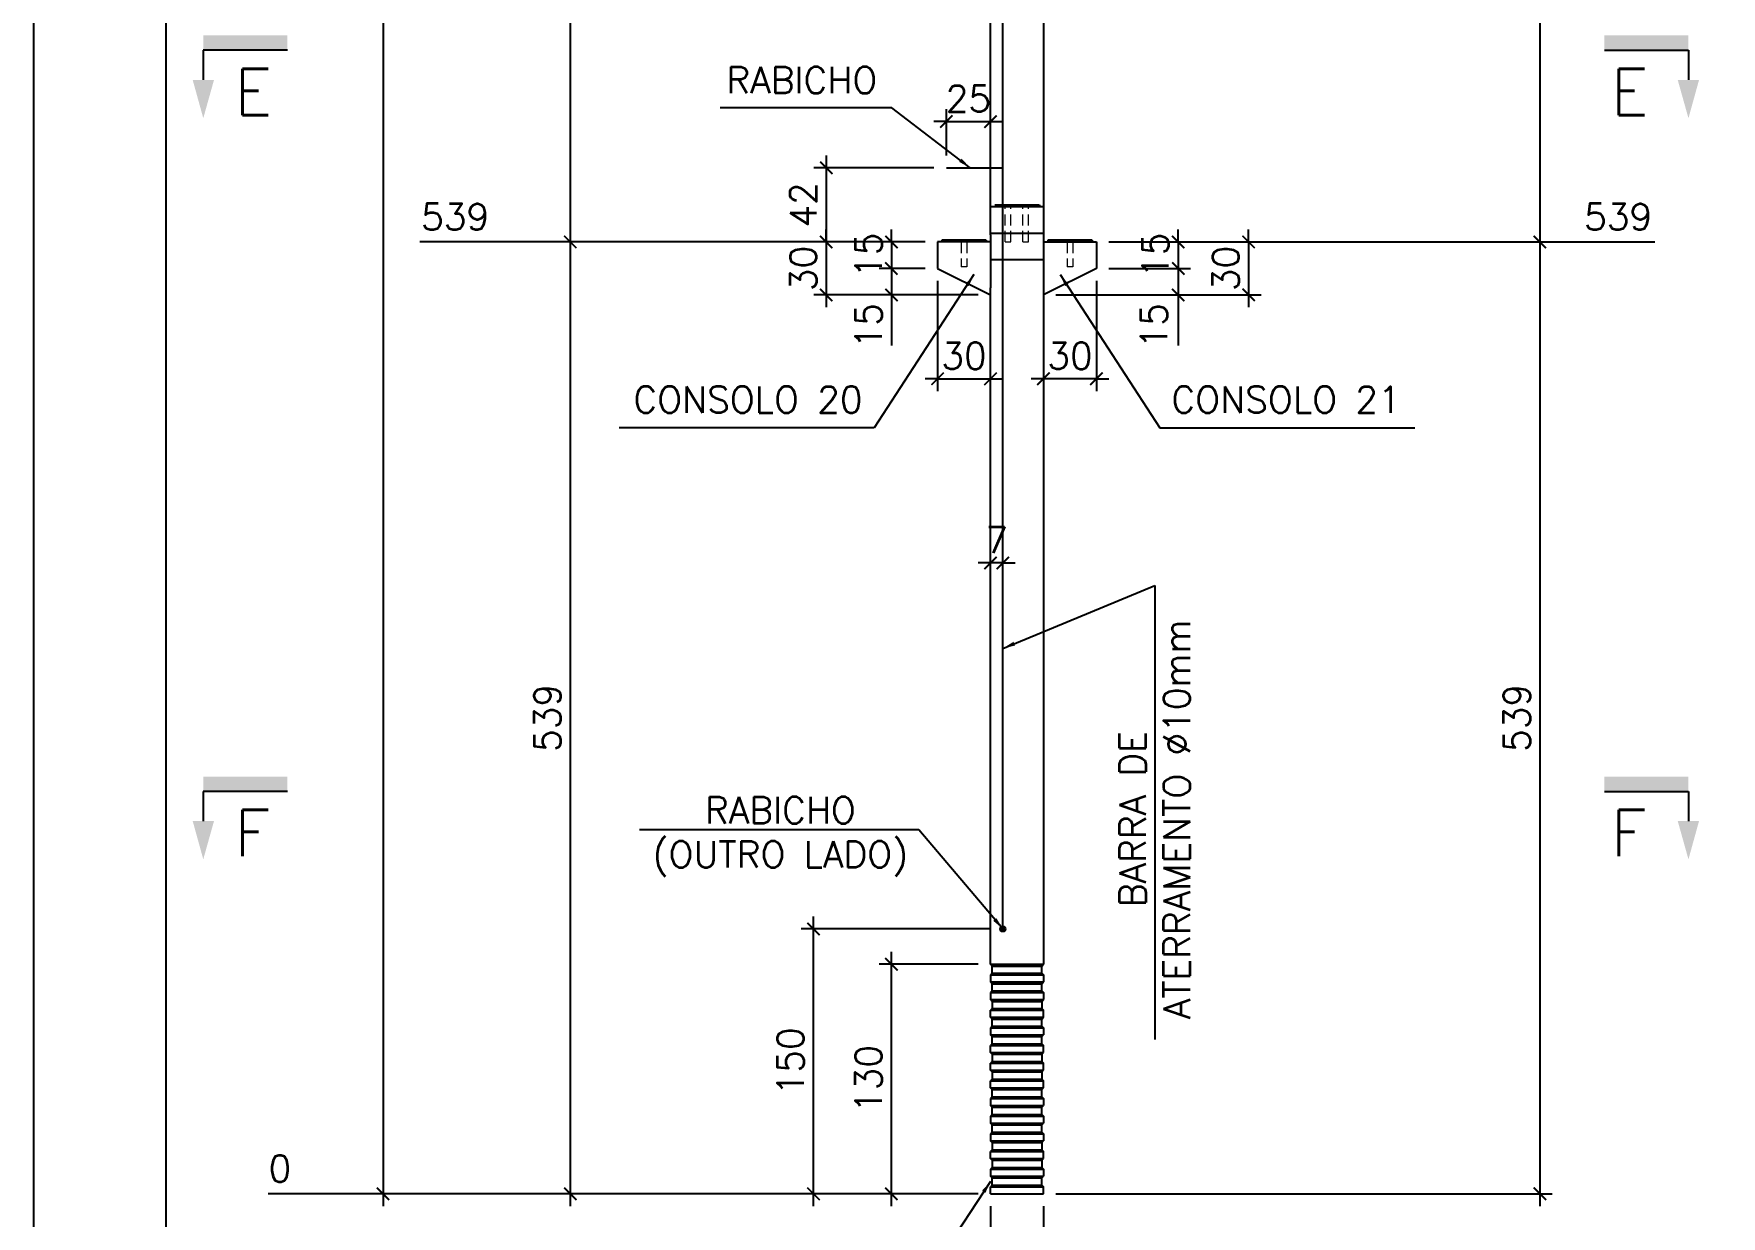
# Model space of a CAD drawing. Header units: centimetres. Extents: x 1658 to 27871, y 8240 to 11444.
# Drawn here: x 1658 to 2614, y 9350 to 10019 of the extents above; entities that cross this region are included whole.
import ezdxf

# ---------------------------------------------------------------- set-up
doc = ezdxf.new("R2010")
doc.units = ezdxf.units.CM
doc.header["$LTSCALE"] = 50
doc.header["$MEASUREMENT"] = 0
doc.header["$PDMODE"] = 67
doc.linetypes.add('DASHED', pattern=[0.75, 0.5, -0.25])
doc.linetypes.add('HIDDEN', pattern=[0.375, 0.25, -0.125])
doc.layers.add('10 TRACEJADO', color=1, linetype='DASHED', lineweight=13)
for name, color, linetype in [('COTAS-PRECON', 1, 'Continuous'), ('FORMATO-PRECON', 2, 'Continuous'), ('HACHURAS-PRECON', 1, 'Continuous'), ('IND- CORTE-PRECON', 4, 'Continuous'), ('LINHA-01-PRECON', 1, 'Continuous'), ('LINHA-03-PRECON', 3, 'Continuous'), ('LINHA-04-PRECON', 4, 'Continuous'), ('TEXTO-35-PRECON', 5, 'Continuous')]:
    doc.layers.add(name, color=color, linetype=linetype)
doc.styles.add('ROMANS', font='ROMANS.SHX', dxfattribs={"oblique": 15, "height": 3})
doc.styles.get("Standard").update_dxf_attribs({"font": 'romans.shx'})
doc.dimstyles.new('ESC75-75', dxfattribs={"dimscale": 0, "dimtxt": 15, "dimasz": 7, "dimexe": 7, "dimexo": 7, "dimgap": 5.5, "dimtad": 1, "dimdec": 1, "dimdsep": 46, "dimtxsty": 'Standard', "dimblk": 'ARCHTICK', "dimcen": 0.1, "dimdle": 7, "dimclrd": 256, "dimclre": 256, "dimclrt": 2, "dimadec": 0, "dimazin": 0, "dimtfac": 1, "dimtdec": 1, "dimtix": 1, "dimtmove": 2, "dimatfit": 3, "dimfxl": 1, "dimarcsym": 0})

# ---------------------------------------------------------------- blocks, each defined once
blk = doc.blocks.new('A$C2E607E54')
at = {"layer": 'FORMATO-PRECON'}
blk.add_lwpolyline([(0, 4200), (2970, 4200), (2970, 0), (0, 0)], close=True, dxfattribs=at)
at = {"layer": 'FORMATO-PRECON', "color": 6}
blk.add_lwpolyline([(100, 3950), (2870, 3950), (2870, 100), (100, 100)], close=True, dxfattribs=at)
blk = doc.blocks.new('_ArchTick')
at = {"color": 0, "linetype": 'ByBlock', "const_width": 0.15}
blk.add_lwpolyline([(-0.5, -0.5), (0.5, 0.5)], dxfattribs=at)
blk = doc.blocks.new('*D18')
at = {"layer": 'COTAS-PRECON', "lineweight": -2, "transparency": 16777216}
for p, q in [((2144.01, 9355.33), (2144.01, 9499.33)), ((2193.11, 9492.33), (2137.01, 9492.33)), ((2193.11, 9362.33), (2137.01, 9362.33))]:
    blk.add_line(p, q, dxfattribs=at)
at = {"layer": 'Defpoints', "color": 0, "transparency": 16777216}
for p in [(2144.01, 9492.33), (2200.11, 9492.33), (2200.11, 9362.33)]:
    blk.add_point(p, dxfattribs=at)
at = {"layer": 'COTAS-PRECON', "lineweight": -2, "transparency": 16777216, "xscale": 7, "yscale": 7, "zscale": 7}
for p, rotation in [((2144.01, 9492.33), 90), ((2144.01, 9362.33), 270)]:
    blk.add_blockref('_ArchTick', p, dxfattribs=dict(at, rotation=rotation))
at = {"layer": 'COTAS-PRECON', "color": 2, "transparency": 16777216, "insert": (2131.01, 9427.33), "char_height": 15, "attachment_point": 5, "rotation": 90}
blk.add_mtext('130', dxfattribs=at)
blk = doc.blocks.new('*D19')
at = {"layer": 'COTAS-PRECON', "lineweight": -2, "transparency": 16777216}
for p, q in [((2200.11, 9355.33), (2200.11, 9308.31)), ((2230.11, 9355.33), (2230.11, 9308.31)), ((2200.11, 9315.31), (2193.11, 9315.31)), ((2200.11, 9315.31), (2230.11, 9315.31)), ((2230.11, 9315.31), (2237.11, 9315.31))]:
    blk.add_line(p, q, dxfattribs=at)
at = {"layer": 'Defpoints', "color": 0, "transparency": 16777216}
for p in [(2200.11, 9362.33, 0.02), (2230.11, 9362.33, 0.02), (2230.11, 9315.31)]:
    blk.add_point(p, dxfattribs=at)
at = {"layer": 'COTAS-PRECON', "lineweight": -2, "transparency": 16777216, "xscale": 7, "yscale": 7, "zscale": 7}
blk.add_blockref('_ArchTick', (2200.11, 9315.31), dxfattribs=at)
at = {"layer": 'COTAS-PRECON', "lineweight": -2, "transparency": 16777216, "xscale": 7, "yscale": 7, "zscale": 7, "rotation": 180}
blk.add_blockref('_ArchTick', (2230.11, 9315.31), dxfattribs=at)
at = {"layer": 'COTAS-PRECON', "color": 2, "transparency": 16777216, "insert": (2215.11, 9328.31), "char_height": 15, "attachment_point": 5}
blk.add_mtext('30', dxfattribs=at)
blk = doc.blocks.new('*D77')
at = {"layer": 'Defpoints', "color": 0, "transparency": 16777216}
for p in [(2170.11, 10230.33), (1962.18, 9901.33), (2170.11, 9901.33)]:
    blk.add_point(p, dxfattribs=at)
at = {"layer": 'LINHA-01-PRECON', "lineweight": -2, "transparency": 16777216}
for p, q in [((1962.18, 10237.33), (1962.18, 9894.33)), ((2163.11, 10230.33), (1955.18, 10230.33)), ((2163.11, 9901.33), (1955.18, 9901.33))]:
    blk.add_line(p, q, dxfattribs=at)
at = {"layer": 'LINHA-01-PRECON', "lineweight": -2, "transparency": 16777216, "xscale": 7, "yscale": 7, "zscale": 7}
for p, rotation in [((1962.18, 10230.33), 90), ((1962.18, 9901.33), 270)]:
    blk.add_blockref('_ArchTick', p, dxfattribs=dict(at, rotation=rotation))
at = {"layer": 'LINHA-01-PRECON', "color": 2, "transparency": 16777216, "insert": (1949.18, 10065.83), "char_height": 15, "attachment_point": 5, "rotation": 90}
blk.add_mtext('329', dxfattribs=at)
blk = doc.blocks.new('*D78')
at = {"layer": 'Defpoints', "color": 0, "transparency": 16777216}
for p in [(2170.11, 9901.33), (1962.18, 9362.33), (2200.11, 9362.33)]:
    blk.add_point(p, dxfattribs=at)
at = {"layer": 'LINHA-01-PRECON', "lineweight": -2, "transparency": 16777216}
for p, q in [((2163.11, 9901.33), (1955.18, 9901.33)), ((1962.18, 9908.33), (1962.18, 9355.33)), ((2193.11, 9362.33), (1955.18, 9362.33))]:
    blk.add_line(p, q, dxfattribs=at)
at = {"layer": 'LINHA-01-PRECON', "lineweight": -2, "transparency": 16777216, "xscale": 7, "yscale": 7, "zscale": 7}
for p, rotation in [((1962.18, 9901.33), 90), ((1962.18, 9362.33), 270)]:
    blk.add_blockref('_ArchTick', p, dxfattribs=dict(at, rotation=rotation))
at = {"layer": 'LINHA-01-PRECON', "color": 2, "transparency": 16777216, "insert": (1949.18, 9631.83), "char_height": 15, "attachment_point": 5, "rotation": 90}
blk.add_mtext('539', dxfattribs=at)
blk = doc.blocks.new('*D91')
at = {"layer": 'Defpoints', "color": 0, "transparency": 16777216}
for p in [(2170.11, 9901.33), (2144.01, 9886.33), (2170.11, 9886.33)]:
    blk.add_point(p, dxfattribs=at)
at = {"layer": 'LINHA-01-PRECON', "lineweight": -2, "transparency": 16777216}
for p, q in [((2163.11, 9901.33), (2137.01, 9901.33)), ((2144.01, 9901.33), (2144.01, 9908.33)), ((2144.01, 9901.33), (2144.01, 9886.33)), ((2163.11, 9886.33), (2137.01, 9886.33)), ((2144.01, 9886.33), (2144.01, 9879.33))]:
    blk.add_line(p, q, dxfattribs=at)
at = {"layer": 'LINHA-01-PRECON', "lineweight": -2, "transparency": 16777216, "xscale": 7, "yscale": 7, "zscale": 7}
for p, rotation in [((2144.01, 9901.33), 270), ((2144.01, 9886.33), 90)]:
    blk.add_blockref('_ArchTick', p, dxfattribs=dict(at, rotation=rotation))
at = {"layer": 'LINHA-01-PRECON', "color": 2, "transparency": 16777216, "insert": (2131.01, 9893.83), "char_height": 15, "attachment_point": 5, "rotation": 90}
blk.add_mtext('15', dxfattribs=at)
blk = doc.blocks.new('*D92')
at = {"layer": 'Defpoints', "color": 0, "transparency": 16777216}
for p in [(2170.11, 9886.33), (2144.01, 9871.33), (2200.11, 9871.33)]:
    blk.add_point(p, dxfattribs=at)
at = {"layer": 'LINHA-01-PRECON', "lineweight": -2, "transparency": 16777216}
for p, q in [((2144.01, 9893.33), (2144.01, 9864.33)), ((2163.11, 9886.33), (2137.01, 9886.33)), ((2193.11, 9871.33), (2137.01, 9871.33))]:
    blk.add_line(p, q, dxfattribs=at)
at = {"layer": 'LINHA-01-PRECON', "lineweight": -2, "transparency": 16777216, "xscale": 7, "yscale": 7, "zscale": 7}
for p, rotation in [((2144.01, 9886.33), 90), ((2144.01, 9871.33), 270)]:
    blk.add_blockref('_ArchTick', p, dxfattribs=dict(at, rotation=rotation))
at = {"layer": 'LINHA-01-PRECON', "color": 2, "transparency": 16777216, "insert": (2131.01, 9853.86), "char_height": 15, "attachment_point": 5, "rotation": 90}
blk.add_mtext('15', dxfattribs=at)
blk = doc.blocks.new('*D93')
at = {"layer": 'Defpoints', "color": 0, "transparency": 16777216}
for p in [(2170.11, 9901.33), (2107.11, 9871.33), (2200.11, 9871.33)]:
    blk.add_point(p, dxfattribs=at)
at = {"layer": 'LINHA-01-PRECON', "lineweight": -2, "transparency": 16777216}
for p, q in [((2163.11, 9901.33), (2100.11, 9901.33)), ((2107.11, 9901.33), (2107.11, 9908.33)), ((2107.11, 9901.33), (2107.11, 9871.33)), ((2193.11, 9871.33), (2100.11, 9871.33)), ((2107.11, 9871.33), (2107.11, 9864.33))]:
    blk.add_line(p, q, dxfattribs=at)
at = {"layer": 'LINHA-01-PRECON', "lineweight": -2, "transparency": 16777216, "xscale": 7, "yscale": 7, "zscale": 7}
for p, rotation in [((2107.11, 9901.33), 270), ((2107.11, 9871.33), 90)]:
    blk.add_blockref('_ArchTick', p, dxfattribs=dict(at, rotation=rotation))
at = {"layer": 'LINHA-01-PRECON', "color": 2, "transparency": 16777216, "insert": (2094.11, 9886.33), "char_height": 15, "attachment_point": 5, "rotation": 90}
blk.add_mtext('30', dxfattribs=at)
blk = doc.blocks.new('*D94')
at = {"layer": 'Defpoints', "color": 0, "transparency": 16777216}
for p in [(2170.11, 9886.33), (2200.11, 9823.84), (2200.11, 9823.84)]:
    blk.add_point(p, dxfattribs=at)
at = {"layer": 'LINHA-01-PRECON', "lineweight": -2, "transparency": 16777216}
for p, q in [((2170.11, 9879.33), (2170.11, 9816.84)), ((2170.11, 9823.84), (2163.11, 9823.84)), ((2170.11, 9823.84), (2200.11, 9823.84)), ((2200.11, 9823.84), (2207.11, 9823.84))]:
    blk.add_line(p, q, dxfattribs=at)
at = {"layer": 'LINHA-01-PRECON', "lineweight": -2, "transparency": 16777216, "xscale": 7, "yscale": 7, "zscale": 7}
blk.add_blockref('_ArchTick', (2170.11, 9823.84), dxfattribs=at)
at = {"layer": 'LINHA-01-PRECON', "lineweight": -2, "transparency": 16777216, "xscale": 7, "yscale": 7, "zscale": 7, "rotation": 180}
blk.add_blockref('_ArchTick', (2200.11, 9823.84), dxfattribs=at)
at = {"layer": 'LINHA-01-PRECON', "color": 2, "transparency": 16777216, "insert": (2185.11, 9836.84), "char_height": 15, "attachment_point": 5}
blk.add_mtext('30', dxfattribs=at)
blk = doc.blocks.new('*D97')
at = {"layer": 'Defpoints', "color": 0, "transparency": 16777216}
for p in [(2260.11, 10230.33), (2260.11, 9901.33), (2511.18, 9901.33)]:
    blk.add_point(p, dxfattribs=at)
at = {"layer": 'LINHA-01-PRECON', "lineweight": -2, "transparency": 16777216}
for p, q in [((2511.18, 10237.33), (2511.18, 9894.33)), ((2267.11, 10230.33), (2518.18, 10230.33)), ((2267.11, 9901.33), (2518.18, 9901.33))]:
    blk.add_line(p, q, dxfattribs=at)
at = {"layer": 'LINHA-01-PRECON', "lineweight": -2, "transparency": 16777216, "xscale": 7, "yscale": 7, "zscale": 7}
for p, rotation in [((2511.18, 10230.33), 90), ((2511.18, 9901.33), 270)]:
    blk.add_blockref('_ArchTick', p, dxfattribs=dict(at, rotation=rotation))
at = {"layer": 'LINHA-01-PRECON', "color": 2, "transparency": 16777216, "insert": (2498.18, 10065.83), "char_height": 15, "attachment_point": 5, "rotation": 90}
blk.add_mtext('329', dxfattribs=at)
blk = doc.blocks.new('*D98')
at = {"layer": 'Defpoints', "color": 0, "transparency": 16777216}
for p in [(2260.11, 9901.33), (2230.11, 9362.33), (2511.18, 9362.33)]:
    blk.add_point(p, dxfattribs=at)
at = {"layer": 'LINHA-01-PRECON', "lineweight": -2, "transparency": 16777216}
for p, q in [((2267.11, 9901.33), (2518.18, 9901.33)), ((2511.18, 9908.33), (2511.18, 9355.33)), ((2237.11, 9362.33), (2518.18, 9362.33))]:
    blk.add_line(p, q, dxfattribs=at)
at = {"layer": 'LINHA-01-PRECON', "lineweight": -2, "transparency": 16777216, "xscale": 7, "yscale": 7, "zscale": 7}
for p, rotation in [((2511.18, 9901.33), 90), ((2511.18, 9362.33), 270)]:
    blk.add_blockref('_ArchTick', p, dxfattribs=dict(at, rotation=rotation))
at = {"layer": 'LINHA-01-PRECON', "color": 2, "transparency": 16777216, "insert": (2498.18, 9631.83), "char_height": 15, "attachment_point": 5, "rotation": 90}
blk.add_mtext('539', dxfattribs=at)
blk = doc.blocks.new('*D107')
at = {"layer": 'Defpoints', "color": 0, "transparency": 16777216}
for p in [(2260.11, 9886.33), (2230.11, 9823.84), (2230.11, 9823.84)]:
    blk.add_point(p, dxfattribs=at)
at = {"layer": 'LINHA-01-PRECON', "lineweight": -2, "transparency": 16777216}
for p, q in [((2260.11, 9879.33), (2260.11, 9816.84)), ((2230.11, 9823.84), (2223.11, 9823.84)), ((2260.11, 9823.84), (2230.11, 9823.84)), ((2260.11, 9823.84), (2267.11, 9823.84))]:
    blk.add_line(p, q, dxfattribs=at)
at = {"layer": 'LINHA-01-PRECON', "lineweight": -2, "transparency": 16777216, "xscale": 7, "yscale": 7, "zscale": 7}
blk.add_blockref('_ArchTick', (2230.11, 9823.84), dxfattribs=at)
at = {"layer": 'LINHA-01-PRECON', "lineweight": -2, "transparency": 16777216, "xscale": 7, "yscale": 7, "zscale": 7, "rotation": 180}
blk.add_blockref('_ArchTick', (2260.11, 9823.84), dxfattribs=at)
at = {"layer": 'LINHA-01-PRECON', "color": 2, "transparency": 16777216, "insert": (2245.11, 9836.84), "char_height": 15, "attachment_point": 5}
blk.add_mtext('30', dxfattribs=at)
blk = doc.blocks.new('*D108')
at = {"layer": 'Defpoints', "color": 0, "transparency": 16777216}
for p in [(2260.11, 9901.33), (2260.11, 9886.33), (2306.42, 9886.33)]:
    blk.add_point(p, dxfattribs=at)
at = {"layer": 'LINHA-01-PRECON', "lineweight": -2, "transparency": 16777216}
for p, q in [((2267.11, 9901.33), (2313.42, 9901.33)), ((2306.42, 9901.33), (2306.42, 9908.33)), ((2306.42, 9901.33), (2306.42, 9886.33)), ((2267.11, 9886.33), (2313.42, 9886.33)), ((2306.42, 9886.33), (2306.42, 9879.33))]:
    blk.add_line(p, q, dxfattribs=at)
at = {"layer": 'LINHA-01-PRECON', "lineweight": -2, "transparency": 16777216, "xscale": 7, "yscale": 7, "zscale": 7}
for p, rotation in [((2306.42, 9901.33), 270), ((2306.42, 9886.33), 90)]:
    blk.add_blockref('_ArchTick', p, dxfattribs=dict(at, rotation=rotation))
at = {"layer": 'LINHA-01-PRECON', "color": 2, "transparency": 16777216, "insert": (2293.42, 9893.83), "char_height": 15, "attachment_point": 5, "rotation": 90}
blk.add_mtext('15', dxfattribs=at)
blk = doc.blocks.new('*D109')
at = {"layer": 'Defpoints', "color": 0, "transparency": 16777216}
for p in [(2260.11, 9886.33), (2230.11, 9871.33), (2306.42, 9871.33)]:
    blk.add_point(p, dxfattribs=at)
at = {"layer": 'LINHA-01-PRECON', "lineweight": -2, "transparency": 16777216}
for p, q in [((2306.42, 9893.33), (2306.42, 9864.33)), ((2267.11, 9886.33), (2313.42, 9886.33)), ((2237.11, 9871.33), (2313.42, 9871.33))]:
    blk.add_line(p, q, dxfattribs=at)
at = {"layer": 'LINHA-01-PRECON', "lineweight": -2, "transparency": 16777216, "xscale": 7, "yscale": 7, "zscale": 7}
for p, rotation in [((2306.42, 9886.33), 90), ((2306.42, 9871.33), 270)]:
    blk.add_blockref('_ArchTick', p, dxfattribs=dict(at, rotation=rotation))
at = {"layer": 'LINHA-01-PRECON', "color": 2, "transparency": 16777216, "insert": (2292.64, 9853.86), "char_height": 15, "attachment_point": 5, "rotation": 90}
blk.add_mtext('15', dxfattribs=at)
blk = doc.blocks.new('*D110')
at = {"layer": 'Defpoints', "color": 0, "transparency": 16777216}
for p in [(2260.11, 9901.33), (2230.11, 9871.33), (2346.29, 9871.33)]:
    blk.add_point(p, dxfattribs=at)
at = {"layer": 'LINHA-01-PRECON', "lineweight": -2, "transparency": 16777216}
for p, q in [((2267.11, 9901.33), (2353.29, 9901.33)), ((2346.29, 9901.33), (2346.29, 9908.33)), ((2346.29, 9901.33), (2346.29, 9871.33)), ((2237.11, 9871.33), (2353.29, 9871.33)), ((2346.29, 9871.33), (2346.29, 9864.33))]:
    blk.add_line(p, q, dxfattribs=at)
at = {"layer": 'LINHA-01-PRECON', "lineweight": -2, "transparency": 16777216, "xscale": 7, "yscale": 7, "zscale": 7}
for p, rotation in [((2346.29, 9901.33), 270), ((2346.29, 9871.33), 90)]:
    blk.add_blockref('_ArchTick', p, dxfattribs=dict(at, rotation=rotation))
at = {"layer": 'LINHA-01-PRECON', "color": 2, "transparency": 16777216, "insert": (2333.29, 9886.33), "char_height": 15, "attachment_point": 5, "rotation": 90}
blk.add_mtext('30', dxfattribs=at)
blk = doc.blocks.new('*D111')
at = {"layer": 'COTAS-PRECON', "lineweight": -2, "transparency": 16777216}
blk.add_line((1955.18, 10749.33), (1876.94, 10749.33), dxfattribs=at)
at = {"layer": 'Defpoints', "color": 0, "transparency": 16777216}
for p in [(1876.94, 10749.33), (1962.18, 10749.33), (2215.11, 9362.33)]:
    blk.add_point(p, dxfattribs=at)
at = {"layer": 'COTAS-PRECON', "color": 2, "transparency": 16777216, "insert": (1900.93, 10763.61), "char_height": 15, "attachment_point": 5}
blk.add_mtext('1387', dxfattribs=at)
blk = doc.blocks.new('*D112')
at = {"layer": 'Defpoints', "color": 0, "transparency": 16777216}
for p in [(2200.11, 10778.33), (1856.19, 9362.33), (2200.11, 9362.33)]:
    blk.add_point(p, dxfattribs=at)
at = {"layer": 'LINHA-01-PRECON', "lineweight": -2, "transparency": 16777216}
for p, q in [((1856.19, 10785.33), (1856.19, 9355.33)), ((2193.11, 10778.33), (1849.19, 10778.33)), ((2193.11, 9362.33), (1849.19, 9362.33))]:
    blk.add_line(p, q, dxfattribs=at)
at = {"layer": 'LINHA-01-PRECON', "lineweight": -2, "transparency": 16777216, "xscale": 7, "yscale": 7, "zscale": 7}
for p, rotation in [((1856.19, 10778.33), 90), ((1856.19, 9362.33), 270)]:
    blk.add_blockref('_ArchTick', p, dxfattribs=dict(at, rotation=rotation))
at = {"layer": 'LINHA-01-PRECON', "color": 2, "transparency": 16777216, "insert": (1843.19, 10070.33), "char_height": 15, "attachment_point": 5, "rotation": 90}
blk.add_mtext('1416', dxfattribs=at)
blk = doc.blocks.new('*D113')
at = {"layer": 'COTAS-PRECON', "lineweight": -2, "transparency": 16777216}
blk.add_line((1955.18, 10693.33), (1876.94, 10693.33), dxfattribs=at)
at = {"layer": 'Defpoints', "color": 0, "transparency": 16777216}
for p in [(1876.94, 10693.33), (1962.18, 10693.33), (2215.11, 9362.33)]:
    blk.add_point(p, dxfattribs=at)
at = {"layer": 'COTAS-PRECON', "color": 2, "transparency": 16777216, "insert": (1900.93, 10707.61), "char_height": 15, "attachment_point": 5}
blk.add_mtext('1331', dxfattribs=at)
blk = doc.blocks.new('*D114')
at = {"layer": 'COTAS-PRECON', "lineweight": -2, "transparency": 16777216}
blk.add_line((1955.18, 10230.33), (1876.94, 10230.33), dxfattribs=at)
at = {"layer": 'Defpoints', "color": 0, "transparency": 16777216}
for p in [(1876.94, 10230.33), (1962.18, 10230.33), (2215.11, 9362.33)]:
    blk.add_point(p, dxfattribs=at)
at = {"layer": 'COTAS-PRECON', "color": 2, "transparency": 16777216, "insert": (1896.99, 10244.61), "char_height": 15, "attachment_point": 5}
blk.add_mtext('868', dxfattribs=at)
blk = doc.blocks.new('*D115')
at = {"layer": 'COTAS-PRECON', "lineweight": -2, "transparency": 16777216}
blk.add_line((1955.18, 9901.33), (1876.94, 9901.33), dxfattribs=at)
at = {"layer": 'Defpoints', "color": 0, "transparency": 16777216}
for p in [(1876.94, 9901.33), (1962.18, 9901.33), (2215.11, 9362.33)]:
    blk.add_point(p, dxfattribs=at)
at = {"layer": 'COTAS-PRECON', "color": 2, "transparency": 16777216, "insert": (1896.99, 9915.61), "char_height": 15, "attachment_point": 5}
blk.add_mtext('539', dxfattribs=at)
blk = doc.blocks.new('*D116')
at = {"layer": 'COTAS-PRECON', "lineweight": -2, "transparency": 16777216}
blk.add_line((2518.18, 10693.33), (2576.32, 10693.33), dxfattribs=at)
at = {"layer": 'Defpoints', "color": 0, "transparency": 16777216}
for p in [(2511.18, 10693.33), (2576.32, 10693.33), (2215.11, 9362.33)]:
    blk.add_point(p, dxfattribs=at)
at = {"layer": 'COTAS-PRECON', "color": 2, "transparency": 16777216, "insert": (2552.34, 10707.61), "char_height": 15, "attachment_point": 5}
blk.add_mtext('1331', dxfattribs=at)
blk = doc.blocks.new('*D117')
at = {"layer": 'COTAS-PRECON', "lineweight": -2, "transparency": 16777216}
blk.add_line((2518.21, 10230.33), (2576.35, 10230.33), dxfattribs=at)
at = {"layer": 'Defpoints', "color": 0, "transparency": 16777216}
for p in [(2511.21, 10230.33), (2576.35, 10230.33), (2215.14, 9362.33)]:
    blk.add_point(p, dxfattribs=at)
at = {"layer": 'COTAS-PRECON', "color": 2, "transparency": 16777216, "insert": (2555.53, 10244.61), "char_height": 15, "attachment_point": 5}
blk.add_mtext('868', dxfattribs=at)
blk = doc.blocks.new('*D118')
at = {"layer": 'COTAS-PRECON', "lineweight": -2, "transparency": 16777216}
blk.add_line((2518.21, 9901.33), (2576.35, 9901.33), dxfattribs=at)
at = {"layer": 'Defpoints', "color": 0, "transparency": 16777216}
for p in [(2511.21, 9901.33), (2576.35, 9901.33), (2215.14, 9362.33)]:
    blk.add_point(p, dxfattribs=at)
at = {"layer": 'COTAS-PRECON', "color": 2, "transparency": 16777216, "insert": (2555.53, 9915.61), "char_height": 15, "attachment_point": 5}
blk.add_mtext('539', dxfattribs=at)
blk = doc.blocks.new('*D119')
at = {"layer": 'COTAS-PRECON', "lineweight": -2, "transparency": 16777216}
blk.add_line((1849.19, 10778.33), (1791.09, 10778.33), dxfattribs=at)
at = {"layer": 'Defpoints', "color": 0, "transparency": 16777216}
for p in [(1791.09, 10778.33), (1856.19, 10778.33), (2215.14, 9362.33)]:
    blk.add_point(p, dxfattribs=at)
at = {"layer": 'COTAS-PRECON', "color": 2, "transparency": 16777216, "insert": (1815.08, 10792.61), "char_height": 15, "attachment_point": 5}
blk.add_mtext('1416', dxfattribs=at)
blk = doc.blocks.new('*D120')
at = {"layer": 'COTAS-PRECON', "lineweight": -2, "transparency": 16777216}
blk.add_line((1849.19, 9362.33), (1791.09, 9362.33), dxfattribs=at)
at = {"layer": 'Defpoints', "color": 0, "transparency": 16777216}
for p in [(1791.09, 9362.33), (1856.19, 9362.33), (2215.14, 9362.33)]:
    blk.add_point(p, dxfattribs=at)
at = {"layer": 'COTAS-PRECON', "color": 2, "transparency": 16777216, "insert": (1797.72, 9376.61), "char_height": 15, "attachment_point": 5}
blk.add_mtext('0', dxfattribs=at)
blk = doc.blocks.new('IND-CORTE-')
at = {"layer": 'IND- CORTE-PRECON', "color": 1}
for p, q in [((-11.2, 63.5), (-33.6, 63.5)), ((-11.2, 0), (-11.2, 63.5))]:
    blk.add_line(p, q, dxfattribs=at)
for points in [[(-33.6, 71.5), (-62.5, 63.5), (-33.6, 55.4)], [(0, 0), (-11.2, 0), (0, 63.5), (-11.2, 63.5)]]:
    blk.add_solid(points, dxfattribs=at)
at = {"layer": 'IND- CORTE-PRECON', "linetype": 'Continuous', "style": 'ROMANS', "flags": 8}
blk.add_attdef('B', (-57.7, 9.1), '', height=35, dxfattribs=at)
blk = doc.blocks.new('*D475')
at = {"layer": 'COTAS-PRECON', "lineweight": -2, "transparency": 16777216}
for p, q in [((2200.11, 9719.59), (2193.11, 9719.59)), ((2207.11, 9719.59), (2200.11, 9719.59)), ((2207.11, 9719.59), (2214.11, 9719.59))]:
    blk.add_line(p, q, dxfattribs=at)
at = {"layer": 'Defpoints', "color": 0, "transparency": 16777216}
for p in [(2200.11, 9719.59), (2200.11, 9719.59), (2207.11, 9719.59)]:
    blk.add_point(p, dxfattribs=at)
at = {"layer": 'COTAS-PRECON', "lineweight": -2, "transparency": 16777216, "xscale": 7, "yscale": 7, "zscale": 7}
blk.add_blockref('_ArchTick', (2200.11, 9719.59), dxfattribs=at)
at = {"layer": 'COTAS-PRECON', "lineweight": -2, "transparency": 16777216, "xscale": 7, "yscale": 7, "zscale": 7, "rotation": 180}
blk.add_blockref('_ArchTick', (2207.11, 9719.59), dxfattribs=at)
at = {"layer": 'COTAS-PRECON', "color": 2, "transparency": 16777216, "insert": (2203.61, 9732.59), "char_height": 15, "attachment_point": 5}
blk.add_mtext('7', dxfattribs=at)
blk = doc.blocks.new('*D476')
at = {"layer": 'Defpoints', "color": 0, "transparency": 16777216}
for p in [(2175.11, 9943.33), (2107.11, 9901.33), (2170.11, 9901.33)]:
    blk.add_point(p, dxfattribs=at)
at = {"layer": 'LINHA-01-PRECON', "lineweight": -2, "transparency": 16777216}
for p, q in [((2107.11, 9950.33), (2107.11, 9894.33)), ((2168.11, 9943.33), (2100.11, 9943.33)), ((2163.11, 9901.33), (2100.11, 9901.33))]:
    blk.add_line(p, q, dxfattribs=at)
at = {"layer": 'LINHA-01-PRECON', "lineweight": -2, "transparency": 16777216, "xscale": 7, "yscale": 7, "zscale": 7}
for p, rotation in [((2107.11, 9943.33), 90), ((2107.11, 9901.33), 270)]:
    blk.add_blockref('_ArchTick', p, dxfattribs=dict(at, rotation=rotation))
at = {"layer": 'LINHA-01-PRECON', "color": 2, "transparency": 16777216, "insert": (2094.11, 9922.33), "char_height": 15, "attachment_point": 5, "rotation": 90}
blk.add_mtext('42', dxfattribs=at)
blk = doc.blocks.new('*D481')
at = {"layer": 'Defpoints', "color": 0, "transparency": 16777216}
for p in [(2200.11, 9969.49), (2200.11, 9969.49), (2175.11, 9943.33)]:
    blk.add_point(p, dxfattribs=at)
at = {"layer": 'LINHA-01-PRECON', "lineweight": -2, "transparency": 16777216}
for p, q in [((2175.11, 9950.33), (2175.11, 9976.49)), ((2175.11, 9969.49), (2168.11, 9969.49)), ((2175.11, 9969.49), (2200.11, 9969.49)), ((2200.11, 9969.49), (2207.11, 9969.49))]:
    blk.add_line(p, q, dxfattribs=at)
at = {"layer": 'LINHA-01-PRECON', "lineweight": -2, "transparency": 16777216, "xscale": 7, "yscale": 7, "zscale": 7}
blk.add_blockref('_ArchTick', (2175.11, 9969.49), dxfattribs=at)
at = {"layer": 'LINHA-01-PRECON', "lineweight": -2, "transparency": 16777216, "xscale": 7, "yscale": 7, "zscale": 7, "rotation": 180}
blk.add_blockref('_ArchTick', (2200.11, 9969.49), dxfattribs=at)
at = {"layer": 'LINHA-01-PRECON', "color": 2, "transparency": 16777216, "insert": (2187.61, 9982.49), "char_height": 15, "attachment_point": 5}
blk.add_mtext('25', dxfattribs=at)
blk = doc.blocks.new('*D484')
at = {"layer": 'Defpoints', "color": 0, "transparency": 16777216}
for p in [(2099.89, 9512.33), (2207.11, 9512.33), (2200.11, 9362.33)]:
    blk.add_point(p, dxfattribs=at)
at = {"layer": 'LINHA-01-PRECON', "lineweight": -2, "transparency": 16777216}
for p, q in [((2099.89, 9355.33), (2099.89, 9519.33)), ((2200.11, 9512.33), (2092.89, 9512.33)), ((2193.11, 9362.33), (2092.89, 9362.33))]:
    blk.add_line(p, q, dxfattribs=at)
at = {"layer": 'LINHA-01-PRECON', "lineweight": -2, "transparency": 16777216, "xscale": 7, "yscale": 7, "zscale": 7}
for p, rotation in [((2099.89, 9512.33), 90), ((2099.89, 9362.33), 270)]:
    blk.add_blockref('_ArchTick', p, dxfattribs=dict(at, rotation=rotation))
at = {"layer": 'LINHA-01-PRECON', "color": 2, "transparency": 16777216, "insert": (2086.89, 9437.33), "char_height": 15, "attachment_point": 5, "rotation": 90}
blk.add_mtext('150', dxfattribs=at)

msp = doc.modelspace()

# ---------------------------------------------------------------- hatches: boundary and pattern name
at = {"layer": 'LINHA-04-PRECON'}
h = msp.add_hatch(color=256, dxfattribs=at)
h.dxf.hatch_style = 1
h.paths.add_polyline_path([(2205.61, 9512.33, 1), (2208.61, 9512.33, 1)])

# ---------------------------------------------------------------- linework, layer by layer
at = {"layer": '10 TRACEJADO', "linetype": 'HIDDEN', "ltscale": 0.5, "extrusion": (0, 1, 0)}
for p, q in [((2208.51, 9901.33), (2208.51, 9921.33)), ((2211.71, 9921.33), (2211.71, 9922.33)), ((2211.71, 9901.33), (2211.71, 9921.33)), ((2218.51, 9921.33), (2218.51, 9922.33)), ((2218.51, 9901.33), (2218.51, 9921.33)), ((2221.71, 9921.33), (2221.71, 9922.33)), ((2221.71, 9901.33), (2221.71, 9921.33)), ((2183.51, 9902.33), (2183.51, 9901.33)), ((2183.51, 9901.33), (2183.51, 9887.33)), ((2186.71, 9902.33), (2186.71, 9901.33)), ((2186.71, 9901.33), (2186.71, 9887.33)), ((2208.51, 9905.33), (2208.51, 9906.33)), ((2208.51, 9901.33), (2211.71, 9901.33)), ((2218.51, 9901.33), (2221.71, 9901.33)), ((2243.51, 9902.33), (2243.51, 9901.33)), ((2243.51, 9901.33), (2243.51, 9887.33)), ((2246.71, 9902.33), (2246.71, 9901.33)), ((2246.71, 9901.33), (2246.71, 9887.33)), ((2186.71, 9887.33), (2183.51, 9887.33)), ((2246.71, 9887.33), (2243.51, 9887.33))]:
    msp.add_line(p, q, dxfattribs=at)
at = {"layer": 'LINHA-01-PRECON'}
for p, q in [((2144.01, 9871.33), (2144.01, 9842.62)), ((2306.42, 9871.33), (2306.42, 9842.62)), ((2200.11, 9492.33), (2230.11, 9492.33)), ((2201.11, 9491.33), (2229.11, 9491.33)), ((2200.11, 9486.33), (2230.11, 9486.33)), ((2200.11, 9482.33), (2230.11, 9482.33)), ((2201.11, 9487.33), (2229.11, 9487.33)), ((2201.11, 9481.33), (2229.11, 9481.33)), ((2200.11, 9476.33), (2230.11, 9476.33)), ((2200.11, 9472.33), (2230.11, 9472.33)), ((2201.11, 9477.33), (2229.11, 9477.33)), ((2201.11, 9471.33), (2229.11, 9471.33)), ((2200.11, 9466.33), (2230.11, 9466.33)), ((2200.11, 9462.33), (2230.11, 9462.33)), ((2201.11, 9467.33), (2229.11, 9467.33)), ((2201.11, 9461.33), (2229.11, 9461.33)), ((2200.11, 9456.33), (2230.11, 9456.33)), ((2200.11, 9452.33), (2230.11, 9452.33)), ((2201.11, 9457.33), (2229.11, 9457.33)), ((2201.11, 9451.33), (2229.11, 9451.33)), ((2200.11, 9446.33), (2230.11, 9446.33)), ((2200.11, 9442.33), (2230.11, 9442.33)), ((2201.11, 9447.33), (2229.11, 9447.33)), ((2201.11, 9441.33), (2229.11, 9441.33)), ((2200.11, 9436.33), (2230.11, 9436.33)), ((2200.11, 9432.33), (2230.11, 9432.33)), ((2201.11, 9437.33), (2229.11, 9437.33)), ((2201.11, 9431.33), (2229.11, 9431.33)), ((2200.11, 9426.33), (2230.11, 9426.33)), ((2200.11, 9422.33), (2230.11, 9422.33)), ((2200.11, 9422.33), (2230.11, 9422.33)), ((2201.11, 9427.33), (2229.11, 9427.33)), ((2200.11, 9416.33), (2230.11, 9416.33)), ((2200.11, 9412.33), (2230.11, 9412.33)), ((2201.11, 9421.33), (2229.11, 9421.33)), ((2201.11, 9417.33), (2229.11, 9417.33)), ((2200.11, 9406.33), (2230.11, 9406.33)), ((2201.11, 9411.33), (2229.11, 9411.33)), ((2201.11, 9407.33), (2229.11, 9407.33)), ((2200.11, 9402.33), (2230.11, 9402.33)), ((2200.11, 9396.33), (2230.11, 9396.33)), ((2201.11, 9401.33), (2229.11, 9401.33)), ((2201.11, 9397.33), (2229.11, 9397.33)), ((2200.11, 9392.33), (2230.11, 9392.33)), ((2200.11, 9386.33), (2230.11, 9386.33)), ((2201.11, 9391.33), (2229.11, 9391.33)), ((2201.11, 9387.33), (2229.11, 9387.33)), ((2200.11, 9382.33), (2230.11, 9382.33)), ((2200.11, 9376.33), (2230.11, 9376.33)), ((2201.11, 9381.33), (2229.11, 9381.33)), ((2201.11, 9377.33), (2229.11, 9377.33)), ((2200.11, 9372.33), (2230.11, 9372.33)), ((2200.11, 9366.33), (2230.11, 9366.33)), ((2201.11, 9371.33), (2229.11, 9371.33)), ((2201.11, 9367.33), (2229.11, 9367.33))]:
    msp.add_line(p, q, dxfattribs=at)
at = {"layer": 'LINHA-03-PRECON', "extrusion": (0, 1, 0)}
for p, q in [((2200.11, 9905.33), (2200.11, 10180.33)), ((2230.11, 10180.33), (2230.11, 9905.33)), ((2200.11, 9921.33), (2230.11, 9921.33)), ((2202.61, 9922.33), (2227.61, 9922.33)), ((2202.87, 9922.32), (2202.87, 9921.32)), ((2227.87, 9922.32), (2227.87, 9921.32)), ((2200.11, 9901.33), (2170.11, 9901.33)), ((2170.11, 9901.33), (2170.11, 9886.33)), ((2172.61, 9902.33), (2172.61, 9901.33)), ((2197.61, 9902.33), (2172.61, 9902.33)), ((2197.61, 9902.33), (2197.61, 9901.33)), ((2200.11, 9906.33), (2230.11, 9906.33)), ((2200.11, 9905.33), (2200.11, 9890.33)), ((2230.11, 9905.33), (2230.11, 9890.33)), ((2230.11, 9901.33), (2260.11, 9901.33)), ((2257.61, 9902.33), (2232.61, 9902.33)), ((2232.61, 9902.33), (2232.61, 9901.33)), ((2257.61, 9902.33), (2257.61, 9901.33)), ((2260.11, 9901.33), (2260.11, 9886.33)), ((2200.11, 9891.33), (2230.11, 9891.33)), ((2200.11, 9890.33), (2200.11, 9875.33)), ((2230.11, 9890.33), (2230.11, 9875.33)), ((2170.11, 9886.33), (2200.11, 9871.33)), ((2260.11, 9886.33), (2230.11, 9871.33)), ((2200.11, 9492.33), (2200.11, 9875.33)), ((2230.11, 9875.33), (2230.11, 9492.33)), ((2200.11, 9362.33), (2230.11, 9362.33))]:
    msp.add_line(p, q, dxfattribs=at)
at = {"layer": 'LINHA-03-PRECON'}
for p, q in [((2201.11, 9491.33), (2200.11, 9492.33)), ((2201.11, 9487.33), (2201.11, 9491.33)), ((2229.11, 9491.33), (2230.11, 9492.33)), ((2229.11, 9487.33), (2229.11, 9491.33)), ((2201.11, 9487.33), (2200.11, 9486.33)), ((2200.11, 9486.33), (2200.11, 9482.33)), ((2201.11, 9481.33), (2200.11, 9482.33)), ((2201.11, 9477.33), (2201.11, 9481.33)), ((2229.11, 9487.33), (2230.11, 9486.33)), ((2229.11, 9481.33), (2230.11, 9482.33)), ((2229.11, 9477.33), (2229.11, 9481.33)), ((2230.11, 9486.33), (2230.11, 9482.33)), ((2201.11, 9477.33), (2200.11, 9476.33)), ((2200.11, 9476.33), (2200.11, 9472.33)), ((2201.11, 9471.33), (2200.11, 9472.33)), ((2201.11, 9471.33), (2201.11, 9467.33)), ((2229.11, 9477.33), (2230.11, 9476.33)), ((2229.11, 9471.33), (2230.11, 9472.33)), ((2229.11, 9471.33), (2229.11, 9467.33)), ((2230.11, 9476.33), (2230.11, 9472.33)), ((2201.11, 9467.33), (2200.11, 9466.33)), ((2200.11, 9462.33), (2200.11, 9466.33)), ((2201.11, 9461.33), (2200.11, 9462.33)), ((2201.11, 9457.33), (2201.11, 9461.33)), ((2229.11, 9467.33), (2230.11, 9466.33)), ((2229.11, 9461.33), (2230.11, 9462.33)), ((2229.11, 9457.33), (2229.11, 9461.33)), ((2230.11, 9462.33), (2230.11, 9466.33)), ((2201.11, 9457.33), (2200.11, 9456.33)), ((2200.11, 9456.33), (2200.11, 9452.33)), ((2201.11, 9451.33), (2200.11, 9452.33)), ((2201.11, 9447.33), (2201.11, 9451.33)), ((2229.11, 9457.33), (2230.11, 9456.33)), ((2229.11, 9451.33), (2230.11, 9452.33)), ((2229.11, 9447.33), (2229.11, 9451.33)), ((2230.11, 9456.33), (2230.11, 9452.33)), ((2201.11, 9447.33), (2200.11, 9446.33)), ((2200.11, 9442.33), (2200.11, 9446.33)), ((2201.11, 9441.33), (2200.11, 9442.33)), ((2201.11, 9441.33), (2201.11, 9437.33)), ((2229.11, 9447.33), (2230.11, 9446.33)), ((2229.11, 9441.33), (2230.11, 9442.33)), ((2229.11, 9441.33), (2229.11, 9437.33)), ((2230.11, 9442.33), (2230.11, 9446.33)), ((2201.11, 9437.33), (2200.11, 9436.33)), ((2200.11, 9432.33), (2200.11, 9436.33)), ((2201.11, 9431.33), (2200.11, 9432.33)), ((2201.11, 9431.33), (2201.11, 9427.33)), ((2229.11, 9437.33), (2230.11, 9436.33)), ((2229.11, 9431.33), (2230.11, 9432.33)), ((2229.11, 9431.33), (2229.11, 9427.33)), ((2230.11, 9432.33), (2230.11, 9436.33)), ((2201.11, 9427.33), (2200.11, 9426.33)), ((2200.11, 9422.33), (2200.11, 9426.33)), ((2201.11, 9421.33), (2200.11, 9422.33)), ((2229.11, 9427.33), (2230.11, 9426.33)), ((2229.11, 9421.33), (2230.11, 9422.33)), ((2230.11, 9422.33), (2230.11, 9426.33)), ((2201.11, 9417.33), (2200.11, 9416.33)), ((2200.11, 9416.33), (2200.11, 9412.33)), ((2201.11, 9411.33), (2200.11, 9412.33)), ((2201.11, 9417.33), (2201.11, 9421.33)), ((2229.11, 9417.33), (2229.11, 9421.33)), ((2229.11, 9417.33), (2230.11, 9416.33)), ((2229.11, 9411.33), (2230.11, 9412.33)), ((2230.11, 9416.33), (2230.11, 9412.33)), ((2201.11, 9407.33), (2200.11, 9406.33)), ((2200.11, 9406.33), (2200.11, 9402.33)), ((2201.11, 9407.33), (2201.11, 9411.33)), ((2229.11, 9407.33), (2229.11, 9411.33)), ((2229.11, 9407.33), (2230.11, 9406.33)), ((2230.11, 9406.33), (2230.11, 9402.33)), ((2201.11, 9401.33), (2200.11, 9402.33)), ((2201.11, 9397.33), (2200.11, 9396.33)), ((2200.11, 9396.33), (2200.11, 9392.33)), ((2201.11, 9397.33), (2201.11, 9401.33)), ((2229.11, 9401.33), (2230.11, 9402.33)), ((2229.11, 9397.33), (2229.11, 9401.33)), ((2229.11, 9397.33), (2230.11, 9396.33)), ((2230.11, 9396.33), (2230.11, 9392.33)), ((2201.11, 9391.33), (2200.11, 9392.33)), ((2201.11, 9387.33), (2200.11, 9386.33)), ((2200.11, 9382.33), (2200.11, 9386.33)), ((2201.11, 9391.33), (2201.11, 9387.33)), ((2229.11, 9391.33), (2230.11, 9392.33)), ((2229.11, 9391.33), (2229.11, 9387.33)), ((2229.11, 9387.33), (2230.11, 9386.33)), ((2230.11, 9382.33), (2230.11, 9386.33)), ((2201.11, 9381.33), (2200.11, 9382.33)), ((2201.11, 9377.33), (2200.11, 9376.33)), ((2200.11, 9376.33), (2200.11, 9372.33)), ((2201.11, 9381.33), (2201.11, 9377.33)), ((2229.11, 9381.33), (2230.11, 9382.33)), ((2229.11, 9381.33), (2229.11, 9377.33)), ((2229.11, 9377.33), (2230.11, 9376.33)), ((2230.11, 9376.33), (2230.11, 9372.33)), ((2201.11, 9371.33), (2200.11, 9372.33)), ((2201.11, 9367.33), (2200.11, 9366.33)), ((2200.11, 9362.33), (2200.11, 9366.33)), ((2201.11, 9367.33), (2201.11, 9371.33)), ((2229.11, 9371.33), (2230.11, 9372.33)), ((2229.11, 9367.33), (2229.11, 9371.33)), ((2229.11, 9367.33), (2230.11, 9366.33)), ((2230.11, 9362.33), (2230.11, 9366.33))]:
    msp.add_line(p, q, dxfattribs=at)
at = {"layer": 'LINHA-04-PRECON', "extrusion": (0, 1, 0)}
msp.add_line((2207.11, 9512.33), (2207.11, 10775.33), dxfattribs=at)
at = {"layer": 'LINHA-04-PRECON'}
msp.add_line((2175.11, 9943.33), (2207.11, 9943.33), dxfattribs=at)
msp.add_circle((2207.11, 9512.33), 1.5, dxfattribs=at)

# ---------------------------------------------------------------- block references
at = {"layer": 'HACHURAS-PRECON', "xscale": 0.7499999999999996, "yscale": 0.7499999999999996, "zscale": 0.7499999999999996}
msp.add_blockref('A$C2E607E54', (1658.36, 8293.94), dxfattribs=at)
at = {"layer": 'TEXTO-35-PRECON', "linetype": 'ByBlock'}
ref = msp.add_blockref('IND-CORTE-', (1801.98, 10018.29), dxfattribs=dict(at, xscale=0.75, yscale=0.75, zscale=0.75, rotation=90.00000000000001))
ref.add_attrib('B', 'E', (1772.06, 9973.13), dxfattribs={"layer": 'IND- CORTE-PRECON', "color": 5, "linetype": 'Continuous', "height": 26.25, "style": 'ROMANS', "flags": 8})
ref = msp.add_blockref('IND-CORTE-', (2547.7, 10018.29), dxfattribs=dict(at, xscale=-0.75, yscale=0.75, zscale=0.75, rotation=270))
ref.add_attrib('B', 'E', (2551.36, 9973.13), dxfattribs={"layer": 'IND- CORTE-PRECON', "color": 5, "linetype": 'Continuous', "height": 26.25, "style": 'ROMANS', "flags": 8})
ref = msp.add_blockref('IND-CORTE-', (1801.98, 9598.64), dxfattribs=dict(at, xscale=0.75, yscale=0.75, zscale=0.75, rotation=90.00000000000001))
ref.add_attrib('B', 'F', (1772.06, 9553.48), dxfattribs={"layer": 'IND- CORTE-PRECON', "color": 5, "linetype": 'Continuous', "height": 26.25, "style": 'ROMANS', "flags": 8})
ref = msp.add_blockref('IND-CORTE-', (2547.7, 9598.64), dxfattribs=dict(at, xscale=-0.75, yscale=0.75, zscale=0.75, rotation=270))
ref.add_attrib('B', 'F', (2551.36, 9553.48), dxfattribs={"layer": 'IND- CORTE-PRECON', "color": 5, "linetype": 'Continuous', "height": 26.25, "style": 'ROMANS', "flags": 8})

# ---------------------------------------------------------------- texts
at = {"layer": 'COTAS-PRECON', "color": 2, "char_height": 15, "attachment_point": 5}
for s, insert in [('\\A1;RABICHO', (2093.28, 9993.02, 0.02)), ('\\A1;CONSOLO 20', (2062.77, 9812.07, 0.01)), ('\\A1;CONSOLO 21', (2367.45, 9812.07, 0.01)), ('\\A1;RABICHO\\P(OUTRO LADO)', (2081.12, 9564.57, 0.02))]:
    msp.add_mtext(s, dxfattribs=dict(at, insert=insert))
at = {"layer": 'COTAS-PRECON', "color": 2, "insert": (2293.14, 9574.52), "char_height": 15, "attachment_point": 5, "rotation": 90}
msp.add_mtext('BARRA DE\\PATERRAMENTO %%C10mm', dxfattribs=at)

# ---------------------------------------------------------------- dimensions: what is measured, and where the dimension line sits
at = {"layer": 'COTAS-PRECON'}
for feature_location, offset, origin, picture, middle in [((1856.19, 10778.33), (-65.1, 0), (2215.14, 9362.33), '*D119', (1815.08, 10792.61)), ((1962.18, 10749.33), (-85.23, 0), (2215.11, 9362.33), '*D111', (1900.93, 10763.61)), ((1962.18, 10693.33), (-85.23, 0), (2215.11, 9362.33), '*D113', (1900.93, 10707.61)), ((2511.18, 10693.33), (65.14, 0), (2215.11, 9362.33), '*D116', (2552.34, 10707.61)), ((1962.18, 10230.33), (-85.23, 0), (2215.11, 9362.33), '*D114', (1896.99, 10244.61)), ((2511.21, 10230.33), (65.14, 0), (2215.14, 9362.33), '*D117', (2555.53, 10244.61)), ((1962.18, 9901.33), (-85.23, 0), (2215.11, 9362.33), '*D115', (1896.99, 9915.61)), ((2511.21, 9901.33), (65.14, 0), (2215.14, 9362.33), '*D118', (2555.53, 9915.61)), ((1856.19319591, 9362.3262693), (-65.09858378, 0), (2215.14161655, 9362.3262693), '*D120', (1797.72156796, 9376.61443747))]:
    dim = msp.add_ordinate_dim(feature_location=feature_location, offset=offset, dtype=0, origin=origin, dimstyle='ESC75-75', override={"dimscale": 1}, dxfattribs=at)
    dim.commit()
    dim.dimension.update_dxf_attribs({"geometry": picture, "text_midpoint": middle})
for base, p1, p2, picture, middle in [((2200.11, 9719.59), (2207.11, 9719.59), (2200.11, 9719.59), '*D475', (2203.61, 9732.59)), ((2230.11, 9315.31, -0.02), (2200.11, 9362.33), (2230.11, 9362.33), '*D19', (2215.11, 9328.31, -0.02))]:
    dim = msp.add_linear_dim(base=base, p1=p1, p2=p2, dimstyle='ESC75-75', override={"dimscale": 1}, dxfattribs=at)
    dim.commit()
    dim.dimension.update_dxf_attribs({"geometry": picture, "text_midpoint": middle})
dim = msp.add_linear_dim(base=(2144.01, 9492.33), p1=(2200.11, 9362.33), p2=(2200.11, 9492.33), angle=90, dimstyle='ESC75-75', override={"dimscale": 1}, dxfattribs=at)
dim.commit()
dim.dimension.update_dxf_attribs({"geometry": '*D18', "text_midpoint": (2131.01, 9427.33)})
at = {"layer": 'LINHA-01-PRECON'}
for base, p1, p2, angle, picture, middle in [((1856.19, 9362.33), (2200.11, 10778.33), (2200.11, 9362.33), 90, '*D112', (1843.19, 10070.33)), ((1962.18, 9901.33), (2170.11, 10230.33), (2170.11, 9901.33), 90, '*D77', (1949.18, 10065.83)), ((2511.18, 9901.33), (2260.11, 10230.33), (2260.11, 9901.33), 90, '*D97', (2498.18, 10065.83)), ((2107.11, 9901.33), (2175.11, 9943.33), (2170.11, 9901.33), 90, '*D476', (2094.11, 9922.33)), ((1962.18, 9362.33), (2170.11, 9901.33), (2200.11, 9362.33), 90, '*D78', (1949.18, 9631.83)), ((2107.11, 9871.33), (2170.11, 9901.33), (2200.11, 9871.33), 90, '*D93', (2094.11, 9886.33)), ((2144.01, 9886.33), (2170.11, 9901.33), (2170.11, 9886.33), 90, '*D91', (2131.01, 9893.83)), ((2511.18, 9362.33), (2260.11, 9901.33), (2230.11, 9362.33), 90, '*D98', (2498.18, 9631.83)), ((2346.29, 9871.33), (2260.11, 9901.33), (2230.11, 9871.33), 90, '*D110', (2333.29, 9886.33)), ((2306.42, 9886.33), (2260.11, 9901.33), (2260.11, 9886.33), 90, '*D108', (2293.42, 9893.83)), ((2230.11, 9823.84), (2260.11, 9886.33), (2230.11, 9823.84), 180, '*D107', (2245.11, 9836.84)), ((2099.89, 9512.33), (2200.11, 9362.33), (2207.11, 9512.33), 90, '*D484', (2086.89, 9437.33))]:
    dim = msp.add_linear_dim(base=base, p1=p1, p2=p2, angle=angle, dimstyle='ESC75-75', override={"dimscale": 1}, dxfattribs=at)
    dim.commit()
    dim.dimension.update_dxf_attribs({"geometry": picture, "text_midpoint": middle})
for base, p1, p2, picture, middle in [((2200.11, 9969.49), (2175.11, 9943.33), (2200.11, 9969.49), '*D481', (2187.61, 9982.49)), ((2200.11, 9823.84), (2170.11, 9886.33), (2200.11, 9823.84), '*D94', (2185.11, 9836.84))]:
    dim = msp.add_linear_dim(base=base, p1=p1, p2=p2, dimstyle='ESC75-75', override={"dimscale": 1}, dxfattribs=at)
    dim.commit()
    dim.dimension.update_dxf_attribs({"geometry": picture, "text_midpoint": middle})
for base, p1, p2, picture, middle in [((2144.01, 9871.33), (2170.11, 9886.33), (2200.11, 9871.33), '*D92', (2131.01, 9853.86)), ((2306.42, 9871.33), (2260.11, 9886.33), (2230.11, 9871.33), '*D109', (2292.64, 9853.86))]:
    dim = msp.add_linear_dim(base=base, p1=p1, p2=p2, angle=90, dimstyle='ESC75-75', override={"dimscale": 1}, dxfattribs=at)
    dim.commit()
    dim.dimension.update_dxf_attribs({"geometry": picture, "text_midpoint": middle, "dimtype": 160})

# ---------------------------------------------------------------- leaders
at = {"layer": 'COTAS-PRECON'}
for points in [[(2188.61, 9943.33), (2144.25, 9977.37), (2046.96, 9977.37)], [(2190.72, 9882.83), (2134.17, 9796.08), (1989.85, 9796.08)], [(2239.51, 9882.83), (2296.06, 9796.08), (2440.37, 9796.08)], [(2207.11, 9671.2), (2293.14, 9706.87), (2293.14, 9449.71)], [(2207.11, 9512.33), (2159.48, 9568.37), (2001.28, 9568.37)], [(2200.11, 9369.33), (2164.37, 9314.8), (2008.55, 9314.8)]]:
    msp.add_leader(points, dimstyle='ESC75-75', override={"dimscale": 1}, dxfattribs=at)

doc.saveas('drawing.dxf')
